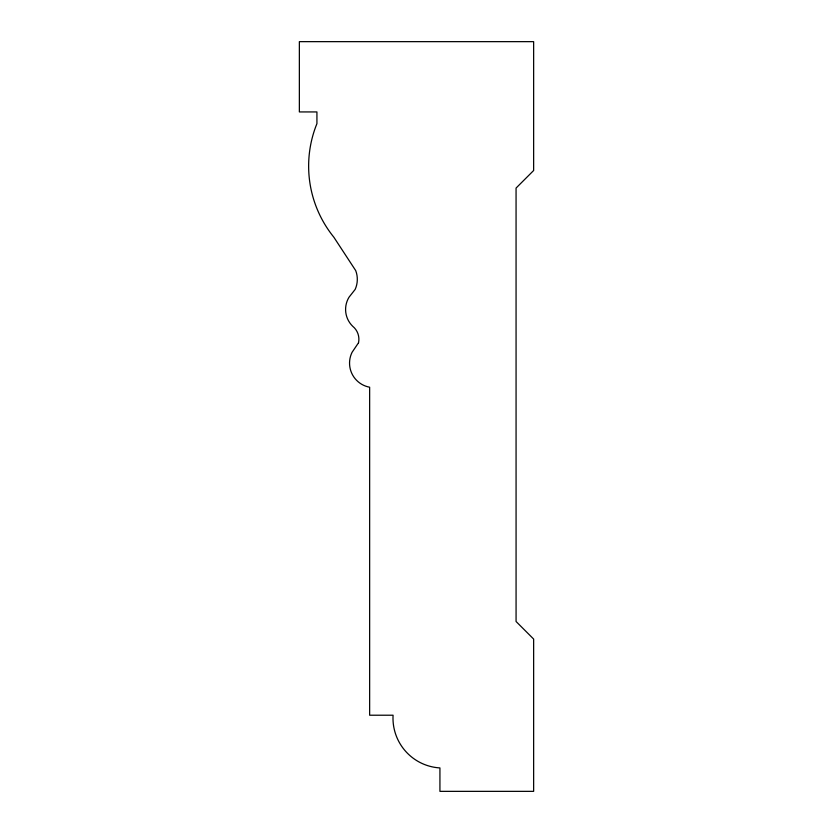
<?xml version="1.0" encoding="UTF-8"?>
<svg xmlns="http://www.w3.org/2000/svg" width="833" height="833" viewBox="0 0 833 833"><rect width="100%" height="100%" fill="white"/><g stroke="black" fill="none" stroke-linecap="round" stroke-linejoin="round"><path stroke-width="1.25" d="M358.523 342.769L352.067 352.317A24.48 24.48 0 0 0 369.644 387.22L369.644 715.214L393.072 715.214A49.876 49.876 0 0 0 439.928 767.922L439.928 791.35L533.641 791.35L533.641 639.067L516.075 621.501L516.064 188.071L533.641 170.505L533.641 41.65L299.359 41.65L299.359 111.934L316.925 111.934L316.925 123.648A112.882 112.882 0 0 0 333.835 237.186L355.712 270.6A24.657 24.657 0 0 1 355.16 289.415L349.048 297.183A23.459 23.459 0 0 0 352.63 326.203A16.722 16.722 0 0 1 358.523 342.769"/></g></svg>
